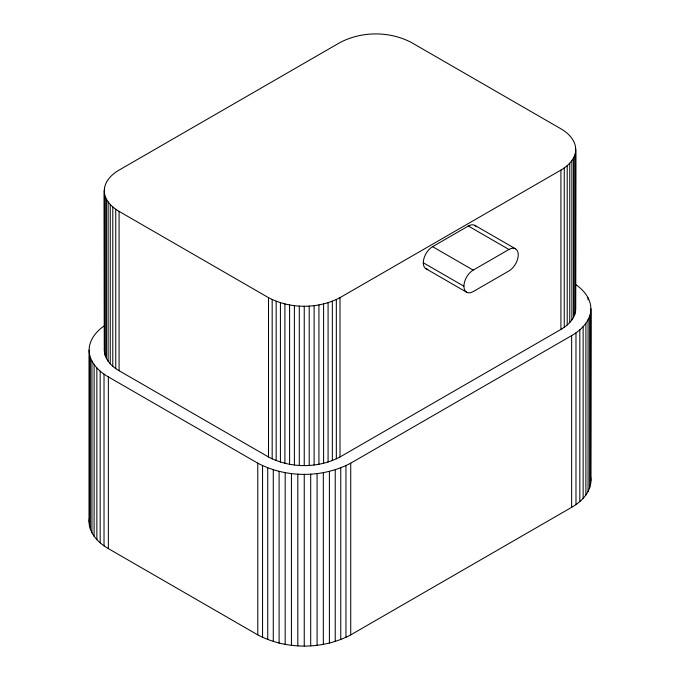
<?xml version="1.0" encoding="UTF-8"?>
<svg xmlns="http://www.w3.org/2000/svg" width="680" height="680" viewBox="0 0 680 680"><rect width="100%" height="100%" fill="white"/><g stroke="black" fill="none" stroke-linecap="round" stroke-linejoin="round"><path stroke-width="1.02" d="M575.977 284.716C583.882 290.241 590.827 298.716 590.894 308.788L590.894 480.505C590.75 492.439 581.383 501.763 571.642 507.339L350.727 634.89C322.354 649.842 286.152 649.842 257.779 634.89L108.358 548.615C98.617 543.039 89.25 533.723 89.105 521.789L89.105 350.072C89.173 340 96.118 331.517 104.023 326M104.269 190.731C104.38 181.552 111.588 174.386 119.076 170.094L340 42.551C361.828 31.042 389.666 31.042 411.493 42.551L560.923 128.817C568.412 133.11 575.62 140.275 575.731 149.456L575.731 308.788C575.62 317.968 568.412 325.142 560.923 329.426L340 456.977C318.172 468.486 290.334 468.486 268.506 456.977L119.076 370.71C111.588 366.418 104.38 359.252 104.269 350.072L104.269 190.731L104.516 352.928M89.105 521.789L89.42 518.067M575.484 311.652L575.731 149.456M590.58 484.228L590.894 308.788M104.516 193.596C105.995 201.543 112.361 207.468 119.076 211.378L268.506 297.644C290.334 309.145 318.172 309.145 340 297.644L560.923 170.094C567.638 166.192 574.005 160.268 575.484 152.32M89.105 350.072C89.25 362.006 98.617 371.322 108.358 376.899L257.779 463.173C286.152 478.125 322.354 478.125 350.727 463.173L571.642 335.623C580.371 330.539 588.659 322.847 590.58 312.511M427.941 269.374A13.141 7.59 -60 0 1 423.606 259.802A13.141 7.59 -60 0 1 432.591 246.67L468.333 226.024A13.141 7.59 -60 0 1 476.383 226.746M463.913 286.212A13.141 7.59 -60 0 1 473.204 270.113L508.954 249.475A13.141 7.59 -60 0 1 518.245 254.847A13.141 7.59 -60 0 1 508.954 270.946L473.204 291.584A13.141 7.59 -60 0 1 463.913 286.212L423.291 262.769M474.904 225.377L515.525 248.829M468.333 226.024L508.954 249.475M432.591 246.67L473.204 270.113M426.012 268.778L466.633 292.23M590.58 476.79L590.894 480.505M589.628 316.192L589.628 487.909M588.064 297.78L588.064 299.897M588.064 319.804L588.064 491.521M585.888 323.315L585.888 495.031M583.134 326.68L583.134 498.397M579.819 329.868L579.819 501.585M575.977 332.86L575.977 504.577M575.484 146.6L575.484 148.725M574.753 155.15L574.753 314.483M573.554 157.93L573.554 317.262M571.88 160.624L571.88 319.957M571.642 335.623L571.642 507.339M569.755 163.217L569.755 322.55M567.205 165.673L567.205 325.006M564.255 167.977L564.255 327.309M560.923 170.094L560.923 329.426M350.727 463.173L350.727 634.89M345.942 465.673L345.942 637.389M340.765 467.891L340.765 639.608M340 297.644L340 456.977M336.328 299.565L336.328 458.898M335.231 469.804L335.231 641.52M332.341 301.274L332.341 460.606M329.4 471.393L329.4 643.11M328.083 302.745L328.083 462.077M323.595 303.969L323.595 463.301M323.332 472.651L323.332 644.368M318.928 304.938L318.928 464.27M317.075 473.552L317.075 645.269M314.118 305.635L314.118 464.967M310.692 474.096L310.692 645.821M309.204 306.051L309.204 465.383M304.249 306.195L304.249 465.528M304.249 474.283L304.249 646M299.293 306.051L299.293 465.383M297.815 474.096L297.815 645.821M294.389 305.635L294.389 464.967M291.431 473.552L291.431 645.269M289.578 304.938L289.578 464.27M285.175 472.651L285.175 644.368M284.903 303.969L284.903 463.301M280.423 302.745L280.423 462.077M279.098 471.393L279.098 643.11M276.165 301.274L276.165 460.606M273.275 469.804L273.275 641.52M272.178 299.565L272.178 458.898M268.506 297.644L268.506 456.977M267.741 467.891L267.741 639.608M262.556 465.673L262.556 637.389M257.779 463.173L257.779 634.89M119.076 211.378L119.076 370.71M115.744 209.253L115.744 368.585M112.795 206.95L112.795 366.282M110.245 204.493L110.245 363.825M108.358 376.899L108.358 548.615M108.12 201.909L108.12 361.241M106.445 199.206L106.445 358.538M105.247 196.427L105.247 355.759M104.516 187.875L104.516 190M104.023 374.144L104.023 545.861M100.181 371.152L100.181 542.869M96.866 367.957L96.866 539.673M94.112 364.591L94.112 536.308M91.936 361.08L91.936 532.797M90.372 357.467L90.372 529.185M89.42 353.787L89.42 525.504"/></g></svg>
